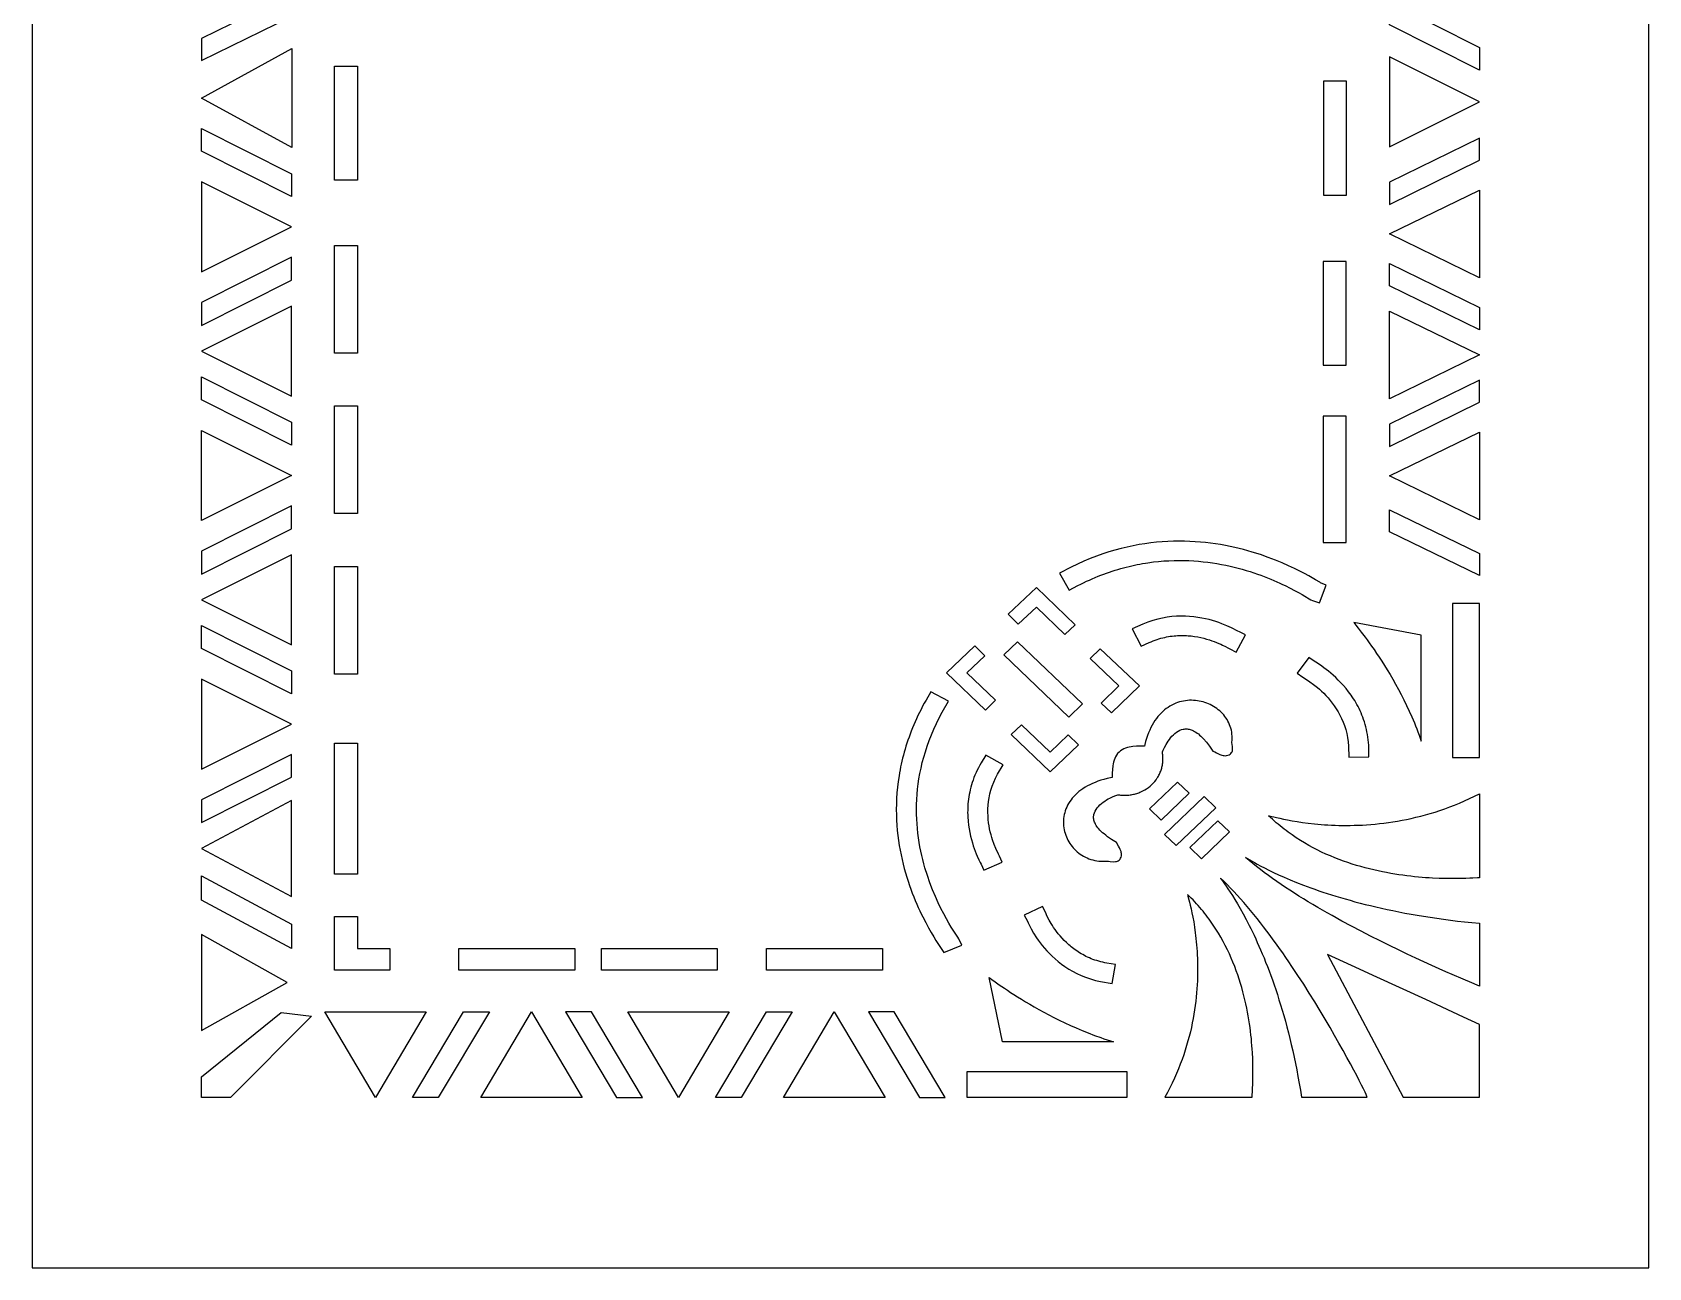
# Model space of a CAD drawing. Extents: x -191 to 191, y -309 to 309.
# Drawn here: x -191 to 191, y -309 to -17 of the extents above; entities that cross this region are included whole.
import ezdxf

# ---------------------------------------------------------------- set-up
doc = ezdxf.new("R2010")
doc.units = 0
doc.layers.add('LAYER_1', color=18, linetype='CONTINUOUS')

msp = doc.modelspace()

# ---------------------------------------------------------------- linework, layer by layer
at = {"layer": 'LAYER_1'}
for points in [[(-191, -309), (191, -309), (191, 309), (-191, 309)], [(-129.78, -8.02), (-151, -18.46), (-151, -19.53), (-151, -23.71), (-129.78, -13.28)], [(129.78, -9.88), (151, -20.61), (151, -21.71), (151, -26), (129.78, -15.29)], [(-129.68, -32.58), (-129.68, -44.29), (-151, -32.58), (-129.68, -20.88)], [(129.78, -33.46), (129.78, -44.11), (151, -33.46), (129.78, -22.81)], [(-114.16, -38.53), (-114.16, -38.62), (-114.16, -52), (-119.55, -52), (-119.55, -38.62), (-119.55, -38.53), (-119.55, -38.43), (-119.55, -25.05), (-114.16, -25.05), (-114.16, -38.43)], [(119.55, -42.06), (119.55, -41.97), (119.55, -28.59), (114.16, -28.59), (114.16, -41.97), (114.16, -42.06), (114.16, -42.16), (114.16, -55.54), (119.55, -55.54), (119.55, -42.16)], [(-129.78, -55.86), (-151, -45.13), (-151, -44.03), (-151, -39.73), (-129.78, -50.45)], [(129.78, -57.72), (151, -47.27), (151, -46.2), (151, -42.02), (129.78, -52.45)], [(-129.78, -63.02), (-129.78, -63.02), (-151, -52.37), (-151, -63.02), (-151, -63.02), (-151, -63.02), (-151, -73.67), (-129.78, -63.02)], [(129.78, -64.69), (129.78, -64.69), (151, -54.32), (151, -64.69), (151, -64.69), (151, -64.69), (151, -75.06), (129.78, -64.69)], [(-114.16, -67.39), (-114.16, -92.86), (-119.55, -92.86), (-119.55, -67.39)], [(-129.78, -70.18), (-151, -80.91), (-151, -82.01), (-151, -86.31), (-129.78, -75.59)], [(114.09, -71.17), (114.09, -95.72), (119.49, -95.72), (119.49, -71.17)], [(129.78, -71.66), (151, -82.11), (151, -83.18), (151, -87.36), (129.78, -76.93)], [(-129.78, -92.4), (-129.78, -81.75), (-151, -92.4), (-129.78, -103.05)], [(129.78, -93.29), (129.78, -82.92), (151, -93.29), (129.78, -103.66)], [(-129.78, -114.62), (-151, -103.89), (-151, -102.79), (-151, -98.49), (-129.78, -109.21)], [(129.78, -114.92), (151, -104.47), (151, -103.4), (151, -99.22), (129.78, -109.65)], [(-114.16, -105.32), (-114.16, -130.79), (-119.55, -130.79), (-119.55, -105.32)], [(114.09, -107.74), (114.09, -137.61), (119.49, -137.61), (119.49, -107.74)], [(-129.78, -121.78), (-129.78, -121.78), (-151, -132.43), (-151, -121.78), (-151, -121.78), (-151, -121.78), (-151, -111.13), (-129.78, -121.78)], [(129.78, -121.89), (129.78, -121.89), (151, -111.52), (151, -121.89), (151, -121.89), (151, -121.89), (151, -132.26), (129.78, -121.89)], [(-129.78, -128.94), (-151, -139.67), (-151, -140.77), (-151, -145.07), (-129.78, -134.35)], [(129.78, -129.86), (151, -140.21), (151, -141.27), (151, -145.41), (129.78, -135.08)], [(113.23, -151.88), (114.75, -147.71), (113.47, -147.14), (113.27, -147.02), (112.26, -146.42), (110.67, -145.51), (109.66, -144.96), (108.53, -144.37), (107.27, -143.74), (105.89, -143.1), (104.39, -142.44), (102.78, -141.77), (101.06, -141.12), (99.23, -140.48), (97.3, -139.87), (95.28, -139.3), (94.23, -139.04), (93.16, -138.78), (92.06, -138.55), (90.95, -138.33), (89.81, -138.12), (88.66, -137.94), (87.48, -137.78), (86.28, -137.63), (85.06, -137.51), (83.83, -137.42), (82.57, -137.35), (81.3, -137.31), (80.01, -137.3), (78.71, -137.31), (77.39, -137.36), (76.05, -137.44), (74.7, -137.56), (73.33, -137.7), (71.95, -137.89), (70.56, -138.11), (69.15, -138.37), (67.74, -138.68), (66.31, -139.02), (64.87, -139.41), (63.42, -139.84), (61.96, -140.31), (60.49, -140.84), (59.02, -141.41), (57.53, -142.03), (56.04, -142.7), (54.54, -143.42), (51.74, -144.86), (54.04, -148.86), (56.06, -147.81), (56.76, -147.46), (57.45, -147.12), (58.14, -146.79), (58.82, -146.48), (59.51, -146.17), (60.19, -145.88), (60.87, -145.6), (61.55, -145.34), (62.23, -145.08), (62.9, -144.84), (63.57, -144.6), (64.24, -144.38), (64.9, -144.17), (65.57, -143.97), (66.23, -143.77), (66.88, -143.59), (67.54, -143.42), (68.19, -143.26), (68.84, -143.11), (69.49, -142.97), (70.13, -142.83), (70.77, -142.71), (71.41, -142.59), (72.05, -142.49), (72.67, -142.39), (73.94, -142.22), (75.18, -142.09), (76.41, -141.98), (77.63, -141.91), (78.83, -141.87), (80.02, -141.85), (81.19, -141.87), (82.35, -141.9), (83.5, -141.97), (84.63, -142.05), (85.74, -142.16), (86.84, -142.29), (87.92, -142.44), (88.98, -142.61), (90.02, -142.8), (91.05, -143), (92.06, -143.22), (93.04, -143.45), (94.01, -143.7), (94.95, -143.95), (95.88, -144.22), (96.78, -144.5), (97.66, -144.78), (98.52, -145.07), (99.35, -145.37), (100.16, -145.67), (100.95, -145.98), (101.71, -146.29), (102.44, -146.59), (103.15, -146.9), (103.83, -147.21), (104.49, -147.51), (105.1, -147.81), (106.28, -148.39), (107.33, -148.94), (108.26, -149.44), (109.07, -149.9), (109.75, -150.3), (110.77, -150.9), (111.15, -151.13), (111.54, -151.32)], [(-151, -151.16), (-129.78, -161.81), (-129.78, -151.16), (-129.78, -140.51)], [(-114.16, -143.25), (-114.16, -168.72), (-119.55, -168.72), (-119.55, -143.25)], [(53.05, -159.39), (55.49, -157.09), (46.32, -148.25), (39.61, -154.58), (42.02, -156.91), (46.29, -152.88)], [(151, -152.06), (144.62, -152.06), (144.62, -188.39), (151, -188.39)], [(71.09, -162.13), (72.94, -161.26), (73.41, -161.06), (73.88, -160.87), (74.35, -160.69), (74.81, -160.53), (75.27, -160.39), (75.72, -160.25), (76.17, -160.13), (76.62, -160.03), (77.07, -159.93), (77.51, -159.85), (77.95, -159.78), (78.39, -159.72), (78.82, -159.68), (79.25, -159.64), (79.67, -159.61), (80.09, -159.59), (80.51, -159.59), (80.92, -159.59), (81.33, -159.6), (81.74, -159.61), (82.14, -159.64), (82.54, -159.67), (82.91, -159.71), (83.7, -159.82), (84.44, -159.94), (85.16, -160.09), (85.86, -160.25), (86.53, -160.43), (87.17, -160.63), (87.77, -160.83), (88.35, -161.04), (88.89, -161.25), (89.39, -161.45), (89.85, -161.66), (90.26, -161.85), (91, -162.21), (91.55, -162.5), (91.98, -162.74), (93.53, -163.51), (95.74, -159.47), (94.28, -158.75), (93.9, -158.54), (92.41, -157.78), (91.34, -157.29), (90.1, -156.8), (89.4, -156.55), (88.67, -156.3), (87.9, -156.07), (87.09, -155.85), (86.24, -155.65), (85.36, -155.47), (84.44, -155.31), (83.49, -155.19), (82.51, -155.1), (81.5, -155.04), (80.47, -155.03), (79.41, -155.06), (78.33, -155.14), (77.22, -155.28), (76.1, -155.47), (74.96, -155.73), (73.81, -156.04), (72.65, -156.43), (71.48, -156.89), (68.97, -158.03)], [(121.28, -156.52), (121.79, -157.16), (122.35, -157.86), (123.08, -158.8), (123.96, -159.96), (124.46, -160.63), (124.98, -161.35), (125.52, -162.12), (126.1, -162.94), (126.69, -163.81), (127.3, -164.72), (127.92, -165.68), (128.56, -166.69), (129.21, -167.73), (129.87, -168.82), (130.53, -169.95), (131.19, -171.12), (131.85, -172.32), (132.5, -173.56), (133.15, -174.83), (133.79, -176.14), (134.42, -177.48), (135.03, -178.84), (135.63, -180.24), (135.91, -180.95), (136.2, -181.66), (136.48, -182.38), (136.75, -183.11), (137.01, -183.84), (137.27, -184.58), (137.27, -159.54)], [(-129.78, -173.37), (-151, -162.64), (-151, -161.54), (-151, -157.25), (-129.78, -167.96)], [(25.02, -168.4), (34.23, -177.2), (36.66, -174.89), (29.88, -168.4), (34.13, -164.36), (31.71, -162.04)], [(57.19, -175.77), (41.81, -161.11), (38.58, -164.2), (53.95, -178.86)], [(61.59, -175.58), (64.03, -177.88), (70.67, -171.48), (61.4, -162.73), (58.99, -165.06), (65.81, -171.5)], [(120.14, -188.31), (124.89, -188.25), (124.86, -186.2), (124.83, -185.54), (124.79, -184.88), (124.72, -184.24), (124.64, -183.61), (124.54, -182.98), (124.43, -182.37), (124.3, -181.77), (124.16, -181.18), (124, -180.6), (123.83, -180.03), (123.64, -179.48), (123.45, -178.93), (123.24, -178.4), (123.02, -177.88), (122.79, -177.37), (122.55, -176.87), (122.31, -176.38), (122.05, -175.9), (121.79, -175.44), (121.52, -174.98), (121.24, -174.54), (120.96, -174.11), (120.66, -173.68), (120.08, -172.89), (119.48, -172.13), (118.88, -171.42), (118.26, -170.74), (117.65, -170.12), (117.05, -169.53), (116.45, -168.98), (115.87, -168.48), (115.31, -168.02), (114.77, -167.59), (114.26, -167.21), (113.77, -166.86), (112.95, -166.3), (112.3, -165.88), (111.96, -165.67), (110.66, -164.79), (107.89, -168.5), (109.27, -169.44), (109.67, -169.68), (110.95, -170.53), (111.77, -171.14), (112.71, -171.89), (113.19, -172.31), (113.69, -172.77), (114.2, -173.26), (114.71, -173.79), (115.22, -174.35), (115.72, -174.94), (116.22, -175.57), (116.7, -176.23), (117.16, -176.92), (117.61, -177.65), (118.03, -178.41), (118.42, -179.21), (118.78, -180.04), (119.11, -180.9), (119.39, -181.81), (119.63, -182.74), (119.83, -183.72), (119.97, -184.73), (120.06, -185.78)], [(-129.78, -180.54), (-129.78, -180.53), (-151, -169.88), (-151, -180.53), (-151, -180.54), (-151, -180.54), (-151, -191.19), (-129.78, -180.54)], [(13.25, -198.09), (13.2, -199.4), (13.18, -200.68), (13.2, -201.95), (13.24, -203.21), (13.32, -204.44), (13.42, -205.66), (13.55, -206.86), (13.7, -208.03), (13.88, -209.19), (14.08, -210.33), (14.3, -211.45), (14.54, -212.55), (14.79, -213.62), (15.07, -214.67), (15.35, -215.7), (15.65, -216.71), (15.97, -217.69), (16.29, -218.65), (16.62, -219.58), (16.96, -220.49), (17.31, -221.37), (17.66, -222.23), (18.01, -223.06), (18.37, -223.86), (18.73, -224.64), (19.09, -225.39), (19.45, -226.12), (20.14, -227.46), (20.81, -228.69), (21.45, -229.8), (22.04, -230.79), (22.57, -231.64), (23.02, -232.35), (23.65, -233.3), (24.43, -234.54), (28.67, -232.78), (27.94, -231.27), (27.72, -230.92), (27.09, -229.96), (26.16, -228.49), (25.62, -227.58), (25.03, -226.55), (24.4, -225.4), (23.75, -224.14), (23.09, -222.78), (22.43, -221.31), (21.77, -219.74), (21.13, -218.08), (20.53, -216.33), (19.96, -214.48), (19.69, -213.54), (19.44, -212.57), (19.2, -211.58), (18.98, -210.57), (18.78, -209.54), (18.6, -208.49), (18.44, -207.42), (18.3, -206.34), (18.18, -205.24), (18.08, -204.13), (18.02, -203), (17.97, -201.85), (17.96, -200.69), (17.98, -199.51), (18.03, -198.32), (18.1, -197.12), (18.22, -195.9), (18.36, -194.67), (18.55, -193.43), (18.77, -192.17), (19.03, -190.91), (19.33, -189.63), (19.67, -188.34), (20.05, -187.05), (20.48, -185.74), (20.95, -184.42), (21.47, -183.09), (22.04, -181.76), (22.65, -180.42), (23.32, -179.06), (24.04, -177.7), (25.52, -175.08), (21.35, -172.89), (20.22, -174.86), (19.81, -175.59), (19.41, -176.33), (19.03, -177.07), (18.66, -177.8), (18.3, -178.53), (17.96, -179.26), (17.63, -179.99), (17.32, -180.72), (17.02, -181.44), (16.73, -182.17), (16.45, -182.89), (16.19, -183.61), (15.94, -184.32), (15.7, -185.04), (15.47, -185.75), (15.26, -186.46), (15.05, -187.17), (14.86, -187.87), (14.68, -188.58), (14.51, -189.28), (14.35, -189.97), (14.21, -190.67), (14.07, -191.36), (13.94, -192.05), (13.83, -192.74), (13.63, -194.09), (13.46, -195.44), (13.34, -196.77)], [(52.7, -204.17), (52.74, -204.61), (52.79, -205.05), (52.87, -205.49), (52.96, -205.92), (53.08, -206.34), (53.22, -206.76), (53.38, -207.17), (53.56, -207.58), (53.75, -207.97), (53.97, -208.36), (54.2, -208.73), (54.45, -209.1), (54.72, -209.45), (55.01, -209.79), (55.31, -210.12), (55.63, -210.43), (55.97, -210.73), (56.32, -211.01), (56.68, -211.28), (57.06, -211.53), (57.46, -211.77), (57.87, -211.98), (58.29, -212.17), (58.72, -212.35), (59.17, -212.5), (59.63, -212.63), (60.1, -212.74), (60.58, -212.83), (61.08, -212.89), (61.58, -212.93), (62.09, -212.94), (62.61, -212.93), (63.07, -212.89), (63.34, -212.92), (63.7, -212.97), (64.51, -213.05), (64.96, -213.03), (65.2, -212.99), (65.43, -212.92), (65.66, -212.81), (65.88, -212.66), (66.07, -212.47), (66.21, -212.24), (66.33, -211.96), (66.4, -211.68), (66.42, -211.41), (66.41, -211.15), (66.37, -210.89), (66.3, -210.64), (66.13, -210.19), (65.91, -209.76), (65.69, -209.38), (65.25, -208.55), (64.03, -207.79), (63.08, -207.14), (62.67, -206.82), (62.28, -206.5), (61.93, -206.2), (61.61, -205.89), (61.32, -205.59), (61.06, -205.3), (60.83, -205.02), (60.62, -204.74), (60.44, -204.47), (60.29, -204.2), (60.16, -203.94), (60.05, -203.69), (59.97, -203.45), (59.9, -203.21), (59.86, -202.98), (59.83, -202.75), (59.82, -202.53), (59.83, -202.31), (59.85, -202.1), (59.89, -201.9), (60, -201.48), (60.17, -201.09), (60.39, -200.7), (60.66, -200.33), (60.96, -199.97), (61.3, -199.63), (61.66, -199.31), (62.05, -199), (62.45, -198.72), (62.85, -198.46), (63.26, -198.22), (63.66, -198), (64.41, -197.64), (65.05, -197.38), (65.51, -197.23), (65.62, -197.21), (65.91, -197.25), (66.19, -197.29), (66.48, -197.32), (66.76, -197.33), (67.04, -197.34), (67.32, -197.34), (67.6, -197.34), (67.88, -197.32), (68.15, -197.3), (68.42, -197.27), (68.69, -197.23), (68.96, -197.18), (69.22, -197.13), (69.49, -197.07), (69.74, -197), (70, -196.92), (70.25, -196.84), (70.5, -196.75), (70.74, -196.65), (70.99, -196.55), (71.46, -196.32), (71.91, -196.07), (72.35, -195.8), (72.77, -195.5), (73.17, -195.18), (73.56, -194.83), (73.92, -194.47), (74.25, -194.09), (74.57, -193.69), (74.86, -193.27), (75, -193.06), (75.13, -192.84), (75.25, -192.62), (75.36, -192.39), (75.47, -192.16), (75.58, -191.93), (75.67, -191.69), (75.76, -191.45), (75.84, -191.21), (75.91, -190.96), (75.98, -190.71), (76.04, -190.46), (76.09, -190.21), (76.13, -189.95), (76.16, -189.69), (76.19, -189.43), (76.2, -189.17), (76.21, -188.9), (76.21, -188.63), (76.2, -188.37), (76.19, -188.09), (76.16, -187.82), (76.12, -187.55), (76.08, -187.27), (76.12, -187.12), (76.29, -186.67), (76.57, -186.05), (76.96, -185.32), (77.45, -184.54), (77.72, -184.16), (78.02, -183.77), (78.33, -183.41), (78.67, -183.06), (79.02, -182.74), (79.4, -182.45), (79.78, -182.2), (80.18, -182), (80.59, -181.84), (81.02, -181.73), (81.23, -181.7), (81.45, -181.68), (81.68, -181.67), (81.91, -181.68), (82.14, -181.71), (82.38, -181.76), (82.63, -181.82), (82.89, -181.9), (83.15, -182), (83.42, -182.13), (83.69, -182.28), (83.98, -182.45), (84.27, -182.65), (84.57, -182.87), (84.87, -183.12), (85.18, -183.4), (85.5, -183.71), (85.82, -184.04), (86.49, -184.81), (87.17, -185.71), (87.98, -186.89), (88.47, -187.11), (88.84, -187.3), (89.68, -187.71), (90.16, -187.88), (90.42, -187.95), (90.69, -187.99), (90.97, -188), (91.26, -187.98), (91.55, -187.91), (91.84, -187.8), (92.07, -187.66), (92.28, -187.48), (92.43, -187.27), (92.55, -187.06), (92.62, -186.83), (92.66, -186.6), (92.68, -186.19), (92.65, -185.78), (92.6, -185.4), (92.52, -184.8), (92.56, -184.36), (92.57, -183.87), (92.56, -183.38), (92.52, -182.9), (92.46, -182.44), (92.37, -181.98), (92.25, -181.53), (92.12, -181.09), (91.96, -180.67), (91.77, -180.25), (91.57, -179.85), (91.35, -179.46), (91.1, -179.08), (90.84, -178.72), (90.56, -178.37), (90.27, -178.04), (89.96, -177.72), (89.63, -177.42), (89.29, -177.13), (88.93, -176.85), (88.56, -176.6), (88.18, -176.36), (87.79, -176.13), (87.39, -175.93), (86.98, -175.74), (86.56, -175.57), (86.13, -175.42), (85.69, -175.28), (85.25, -175.17), (84.8, -175.08), (84.34, -175), (83.88, -174.95), (83.42, -174.92), (82.95, -174.9), (82.48, -174.91), (82.01, -174.95), (81.54, -175), (81.07, -175.08), (80.61, -175.18), (80.14, -175.3), (79.68, -175.45), (79.22, -175.62), (78.76, -175.82), (78.31, -176.04), (77.87, -176.29), (77.43, -176.57), (77, -176.86), (76.59, -177.19), (76.18, -177.54), (75.78, -177.92), (75.39, -178.33), (75.02, -178.76), (74.66, -179.22), (74.31, -179.71), (73.97, -180.22), (73.66, -180.77), (73.35, -181.34), (73.07, -181.94), (72.8, -182.57), (72.55, -183.23), (72.32, -183.92), (72.1, -184.63), (71.91, -185.38), (71.83, -185.73), (71.59, -185.74), (70.82, -185.75), (69.98, -185.78), (69.11, -185.85), (68.67, -185.9), (68.23, -185.98), (67.79, -186.09), (67.37, -186.22), (66.95, -186.39), (66.55, -186.6), (66.17, -186.85), (65.82, -187.14), (65.5, -187.48), (65.23, -187.86), (65, -188.25), (64.82, -188.66), (64.66, -189.08), (64.54, -189.52), (64.44, -189.96), (64.36, -190.4), (64.26, -191.27), (64.22, -192.11), (64.19, -193.13), (63.83, -193.2), (63.03, -193.39), (62.27, -193.59), (61.54, -193.8), (60.84, -194.04), (60.18, -194.3), (59.54, -194.57), (58.93, -194.85), (58.36, -195.15), (57.81, -195.47), (57.29, -195.8), (56.81, -196.15), (56.35, -196.5), (55.92, -196.87), (55.51, -197.25), (55.14, -197.64), (54.79, -198.04), (54.48, -198.45), (54.18, -198.86), (53.92, -199.29), (53.68, -199.71), (53.47, -200.15), (53.29, -200.59), (53.13, -201.03), (53, -201.48), (52.89, -201.93), (52.8, -202.37), (52.74, -202.82), (52.71, -203.27), (52.69, -203.72)], [(42.74, -180.69), (40.31, -183.01), (49.55, -191.79), (56.21, -185.42), (53.78, -183.1), (49.54, -187.16)], [(-114.16, -185.03), (-114.16, -216), (-119.55, -216), (-119.55, -185.03)], [(-129.78, -187.7), (-151, -198.43), (-151, -199.53), (-151, -203.82), (-129.78, -193.11)], [(38.44, -190.19), (34.33, -187.91), (33.24, -189.68), (32.91, -190.26), (32.6, -190.85), (32.3, -191.43), (32.03, -192.01), (31.78, -192.6), (31.55, -193.18), (31.33, -193.75), (31.14, -194.33), (30.96, -194.9), (30.8, -195.47), (30.66, -196.04), (30.53, -196.61), (30.42, -197.17), (30.33, -197.72), (30.25, -198.27), (30.18, -198.82), (30.13, -199.36), (30.09, -199.89), (30.07, -200.42), (30.06, -200.94), (30.05, -201.45), (30.06, -201.96), (30.08, -202.48), (30.15, -203.44), (30.26, -204.38), (30.39, -205.3), (30.55, -206.17), (30.74, -207.01), (30.94, -207.81), (31.16, -208.57), (31.38, -209.29), (31.61, -209.96), (31.84, -210.59), (32.07, -211.17), (32.3, -211.71), (32.71, -212.6), (33.04, -213.27), (33.22, -213.62), (33.85, -215.02), (38.23, -213.2), (37.55, -211.71), (37.35, -211.31), (36.71, -209.95), (36.33, -209.02), (35.94, -207.92), (35.75, -207.32), (35.57, -206.68), (35.4, -206.01), (35.24, -205.31), (35.11, -204.58), (35, -203.83), (34.91, -203.05), (34.86, -202.24), (34.83, -201.42), (34.84, -200.58), (34.89, -199.72), (34.99, -198.84), (35.13, -197.95), (35.32, -197.05), (35.56, -196.14), (35.86, -195.21), (36.22, -194.28), (36.64, -193.34), (37.13, -192.4)], [(82.37, -196.89), (79.62, -194.26), (72.99, -200.58), (75.75, -203.21)], [(-129.78, -209.9), (-129.78, -198.55), (-151, -209.9), (-129.78, -221.26)], [(76.56, -206.61), (79.32, -209.24), (88.7, -200.3), (85.94, -197.67)], [(150.98, -197), (150.98, -216.86), (150.85, -216.85), (150.55, -216.87), (149.47, -216.93), (148.71, -216.97), (147.81, -217), (146.78, -217.03), (145.62, -217.05), (144.36, -217.06), (142.98, -217.04), (141.51, -217), (139.94, -216.94), (139.13, -216.89), (138.29, -216.83), (137.44, -216.77), (136.57, -216.69), (135.68, -216.6), (134.77, -216.51), (133.85, -216.4), (132.92, -216.27), (131.97, -216.14), (131.01, -215.99), (130.04, -215.82), (129.05, -215.64), (128.06, -215.45), (127.06, -215.24), (126.05, -215.01), (125.04, -214.77), (124.02, -214.5), (122.99, -214.22), (121.96, -213.92), (120.93, -213.6), (119.9, -213.26), (118.86, -212.9), (117.83, -212.52), (116.8, -212.12), (115.77, -211.69), (114.74, -211.24), (113.71, -210.77), (112.69, -210.27), (111.68, -209.75), (110.67, -209.2), (109.67, -208.63), (108.68, -208.02), (107.7, -207.4), (106.73, -206.74), (106.25, -206.4), (105.78, -206.06), (105.3, -205.7), (104.83, -205.34), (104.36, -204.98), (103.9, -204.6), (103.44, -204.22), (102.98, -203.83), (102.53, -203.43), (102.08, -203.03), (101.63, -202.61), (101.19, -202.19), (101.31, -202.21), (101.56, -202.27), (102.45, -202.48), (103.08, -202.63), (103.83, -202.8), (104.69, -202.99), (105.66, -203.18), (106.74, -203.38), (107.92, -203.57), (109.19, -203.76), (110.56, -203.94), (112.02, -204.1), (112.78, -204.17), (113.56, -204.24), (114.36, -204.3), (115.18, -204.35), (116.02, -204.4), (116.88, -204.43), (117.76, -204.46), (118.65, -204.47), (119.56, -204.48), (120.49, -204.47), (121.43, -204.45), (122.39, -204.42), (123.37, -204.38), (124.35, -204.32), (125.36, -204.24), (126.37, -204.16), (127.4, -204.05), (128.44, -203.93), (129.49, -203.79), (130.55, -203.63), (131.62, -203.46), (132.71, -203.26), (133.8, -203.05), (134.9, -202.81), (136.01, -202.56), (137.13, -202.28), (138.26, -201.98), (139.39, -201.66), (140.53, -201.31), (141.67, -200.94), (142.82, -200.54), (143.98, -200.11), (145.14, -199.66), (146.3, -199.19), (147.47, -198.68), (148.64, -198.15), (149.81, -197.59)], [(82.56, -209.71), (85.31, -212.34), (91.94, -206.02), (89.18, -203.39)], [(95.74, -212.06), (95.84, -212.1), (96.03, -212.22), (96.72, -212.63), (97.81, -213.25), (98.51, -213.64), (99.31, -214.07), (100.21, -214.53), (101.21, -215.04), (102.32, -215.57), (103.53, -216.13), (104.85, -216.72), (106.27, -217.33), (107.8, -217.96), (109.44, -218.59), (110.31, -218.92), (111.19, -219.24), (112.11, -219.57), (113.05, -219.9), (114.02, -220.23), (115.02, -220.55), (116.05, -220.88), (117.1, -221.21), (118.18, -221.53), (119.29, -221.86), (120.43, -222.18), (121.59, -222.5), (122.79, -222.82), (124.01, -223.13), (125.26, -223.44), (126.54, -223.74), (127.85, -224.04), (129.19, -224.33), (130.55, -224.62), (131.95, -224.9), (133.37, -225.18), (134.83, -225.44), (136.31, -225.7), (137.82, -225.95), (139.36, -226.19), (140.93, -226.43), (142.53, -226.65), (144.16, -226.86), (145.82, -227.07), (147.51, -227.26), (149.23, -227.44), (150.98, -227.6), (151, -242.45), (150.48, -242.23), (149.18, -241.68), (147.19, -240.84), (144.59, -239.72), (143.08, -239.06), (141.45, -238.34), (139.72, -237.56), (137.87, -236.72), (135.94, -235.83), (133.93, -234.89), (131.85, -233.9), (129.71, -232.86), (127.52, -231.78), (125.29, -230.66), (123.03, -229.49), (120.75, -228.3), (118.46, -227.07), (116.18, -225.8), (115.04, -225.16), (113.91, -224.51), (112.78, -223.86), (111.66, -223.2), (110.55, -222.53), (109.44, -221.86), (108.35, -221.18), (107.27, -220.5), (106.21, -219.81), (105.15, -219.12), (104.12, -218.43), (103.1, -217.73), (102.1, -217.03), (101.12, -216.32), (100.16, -215.62), (99.23, -214.91), (98.32, -214.2), (97.43, -213.48), (96.57, -212.77)], [(-129.78, -233.59), (-151, -222.15), (-151, -220.98), (-151, -216.4), (-129.78, -227.82)], [(89.78, -216.93), (89.84, -217.03), (89.97, -217.21), (90.43, -217.84), (90.76, -218.3), (91.14, -218.85), (91.58, -219.49), (92.07, -220.23), (92.61, -221.06), (93.19, -221.99), (93.81, -223.02), (94.46, -224.14), (95.14, -225.37), (95.86, -226.69), (96.59, -228.12), (96.97, -228.87), (97.35, -229.65), (97.73, -230.45), (98.12, -231.28), (98.51, -232.13), (98.9, -233.01), (99.29, -233.92), (99.69, -234.85), (100.09, -235.81), (100.48, -236.8), (100.88, -237.81), (101.28, -238.85), (101.68, -239.92), (102.07, -241.01), (102.46, -242.13), (102.86, -243.28), (103.24, -244.46), (103.63, -245.66), (104.01, -246.89), (104.39, -248.15), (104.76, -249.44), (105.13, -250.75), (105.49, -252.09), (105.84, -253.46), (106.19, -254.86), (106.53, -256.29), (106.87, -257.74), (107.19, -259.23), (107.51, -260.74), (107.82, -262.28), (108.12, -263.85), (108.41, -265.45), (108.68, -267.08), (108.95, -268.74), (124.49, -268.74), (124.41, -268.51), (124.23, -268.1), (123.96, -267.52), (123.59, -266.77), (123.14, -265.86), (122.61, -264.8), (121.99, -263.61), (121.3, -262.29), (120.53, -260.85), (119.69, -259.3), (118.78, -257.66), (117.81, -255.92), (116.78, -254.1), (115.69, -252.21), (114.54, -250.26), (113.34, -248.26), (112.09, -246.21), (110.8, -244.13), (109.47, -242.03), (108.09, -239.92), (106.69, -237.8), (105.97, -236.74), (105.25, -235.69), (104.51, -234.63), (103.78, -233.59), (103.03, -232.55), (102.28, -231.51), (101.53, -230.49), (100.76, -229.47), (100, -228.47), (99.23, -227.47), (98.45, -226.49), (97.67, -225.53), (96.89, -224.58), (96.11, -223.65), (95.32, -222.73), (94.53, -221.84), (93.74, -220.96), (92.95, -220.11), (92.16, -219.28), (91.37, -218.47), (90.57, -217.69)], [(76.63, -268.74), (97.27, -268.74), (97.26, -268.61), (97.28, -268.32), (97.34, -267.28), (97.38, -266.55), (97.42, -265.68), (97.45, -264.69), (97.47, -263.58), (97.48, -262.36), (97.46, -261.04), (97.42, -259.62), (97.35, -258.11), (97.3, -257.33), (97.24, -256.53), (97.17, -255.7), (97.1, -254.87), (97.01, -254.01), (96.9, -253.14), (96.79, -252.25), (96.66, -251.35), (96.52, -250.44), (96.36, -249.51), (96.19, -248.58), (96.01, -247.63), (95.81, -246.68), (95.59, -245.71), (95.35, -244.74), (95.1, -243.77), (94.82, -242.79), (94.53, -241.8), (94.22, -240.81), (93.89, -239.82), (93.53, -238.82), (93.16, -237.83), (92.76, -236.83), (92.34, -235.84), (91.9, -234.84), (91.43, -233.85), (90.94, -232.87), (90.42, -231.89), (89.88, -230.91), (89.31, -229.94), (88.72, -228.98), (88.09, -228.03), (87.44, -227.08), (87.1, -226.62), (86.76, -226.15), (86.41, -225.69), (86.05, -225.23), (85.68, -224.77), (85.31, -224.32), (84.92, -223.87), (84.54, -223.42), (84.14, -222.98), (83.73, -222.54), (83.32, -222.1), (82.9, -221.67), (82.47, -221.24), (82.03, -220.82), (82.05, -220.93), (82.11, -221.17), (82.33, -222.03), (82.49, -222.63), (82.67, -223.35), (82.86, -224.18), (83.06, -225.12), (83.26, -226.16), (83.47, -227.29), (83.66, -228.52), (83.85, -229.84), (83.93, -230.53), (84.01, -231.24), (84.09, -231.97), (84.16, -232.72), (84.22, -233.49), (84.28, -234.28), (84.32, -235.09), (84.36, -235.92), (84.38, -236.76), (84.4, -237.62), (84.41, -238.5), (84.4, -239.39), (84.38, -240.3), (84.35, -241.22), (84.3, -242.16), (84.24, -243.11), (84.16, -244.07), (84.07, -245.05), (83.96, -246.04), (83.84, -247.04), (83.69, -248.05), (83.53, -249.07), (83.35, -250.11), (83.15, -251.15), (82.92, -252.2), (82.68, -253.26), (82.41, -254.33), (82.12, -255.41), (81.81, -256.49), (81.47, -257.58), (81.11, -258.68), (80.73, -259.78), (80.31, -260.89), (79.87, -262), (79.41, -263.11), (78.91, -264.23), (78.39, -265.36), (77.83, -266.48), (77.25, -267.61)], [(45.08, -228.94), (45.65, -229.93), (46.34, -231.03), (46.75, -231.62), (47.2, -232.23), (47.68, -232.85), (48.2, -233.48), (48.76, -234.12), (49.37, -234.76), (50.01, -235.4), (50.7, -236.03), (51.44, -236.66), (52.22, -237.27), (53.05, -237.86), (53.93, -238.42), (54.85, -238.96), (55.83, -239.47), (56.86, -239.95), (57.93, -240.38), (59.06, -240.76), (60.24, -241.1), (61.47, -241.39), (64.2, -241.87), (65.01, -237.36), (62.98, -237.03), (62.47, -236.93), (61.97, -236.82), (61.49, -236.71), (61.02, -236.58), (60.56, -236.44), (60.11, -236.29), (59.67, -236.13), (59.24, -235.97), (58.82, -235.79), (58.41, -235.61), (58.02, -235.42), (57.63, -235.22), (57.25, -235.02), (56.88, -234.81), (56.52, -234.59), (56.17, -234.37), (55.82, -234.14), (55.49, -233.91), (55.16, -233.68), (54.85, -233.43), (54.54, -233.19), (54.24, -232.94), (53.96, -232.7), (53.39, -232.17), (52.86, -231.65), (52.37, -231.13), (51.91, -230.61), (51.48, -230.09), (51.08, -229.57), (50.71, -229.07), (50.37, -228.58), (50.07, -228.11), (49.79, -227.66), (49.54, -227.23), (49.32, -226.85), (48.95, -226.14), (48.69, -225.6), (48.49, -225.16), (47.71, -223.67), (43.43, -225.7), (44.16, -227.1), (44.34, -227.49)], [(-114.16, -233.55), (-106.47, -233.55), (-106.47, -238.7), (-119.55, -238.7), (-119.55, -226.03), (-114.16, -226.03)], [(-130.81, -241.62), (-130.81, -241.61), (-151, -230.26), (-151, -241.61), (-151, -241.62), (-151, -241.62), (-151, -252.97), (-130.81, -241.62)], [(-90.21, -233.55), (-62.82, -233.55), (-62.82, -238.7), (-90.21, -238.7)], [(-56.52, -233.55), (-29.18, -233.55), (-29.18, -238.7), (-56.52, -238.7)], [(-17.51, -233.55), (9.89, -233.55), (9.89, -238.7), (-17.51, -238.7)], [(132.98, -268.74), (150.98, -268.74), (150.98, -251.53), (147.25, -249.8), (138.31, -245.65), (126.73, -240.31), (120.75, -237.55), (115.07, -234.95)], [(35.13, -240.41), (35.8, -240.89), (36.53, -241.43), (37.52, -242.13), (38.74, -242.97), (39.44, -243.44), (40.19, -243.93), (41, -244.46), (41.86, -245), (42.77, -245.57), (43.73, -246.15), (44.74, -246.75), (45.79, -247.35), (46.89, -247.97), (48.03, -248.6), (49.21, -249.23), (50.44, -249.86), (51.7, -250.49), (53, -251.11), (54.33, -251.73), (55.7, -252.34), (57.1, -252.94), (58.54, -253.52), (60, -254.09), (61.49, -254.64), (62.25, -254.9), (63.01, -255.16), (63.78, -255.42), (64.55, -255.66), (38.3, -255.66)], [(-144.17, -268.76), (-151, -268.76), (-151, -263.89), (-132.16, -248.7), (-125.06, -249.57)], [(-109.88, -248.52), (-97.9, -248.52), (-109.88, -268.75), (-121.87, -248.52)], [(-82.99, -248.52), (-95.06, -268.75), (-96.3, -268.75), (-101.13, -268.75), (-89.07, -248.52)], [(-73.03, -248.52), (-73.03, -248.52), (-61.05, -268.75), (-73.03, -268.75), (-73.03, -268.75), (-73.03, -268.75), (-85.02, -268.75), (-73.03, -248.52)], [(-64.97, -248.52), (-52.9, -268.76), (-51.66, -268.76), (-46.83, -268.75), (-58.88, -248.52)], [(-64.97, -248.52), (-52.9, -268.75), (-51.66, -268.75), (-46.83, -268.75), (-58.88, -248.52)], [(-38.31, -248.52), (-26.33, -248.52), (-38.31, -268.76), (-50.3, -248.52)], [(-11.42, -248.52), (-23.49, -268.76), (-24.73, -268.76), (-29.56, -268.75), (-17.51, -248.52)], [(-1.47, -248.52), (-1.46, -248.52), (10.52, -268.76), (-1.46, -268.76), (-1.47, -268.76), (-1.47, -268.76), (-13.45, -268.76), (-1.47, -248.52)], [(6.59, -248.52), (18.67, -268.76), (19.9, -268.76), (24.74, -268.75), (12.68, -248.52)], [(29.95, -268.76), (29.95, -262.62), (67.69, -262.62), (67.69, -268.76)]]:
    msp.add_lwpolyline(points, close=True, dxfattribs=at)

doc.saveas('drawing.dxf')
